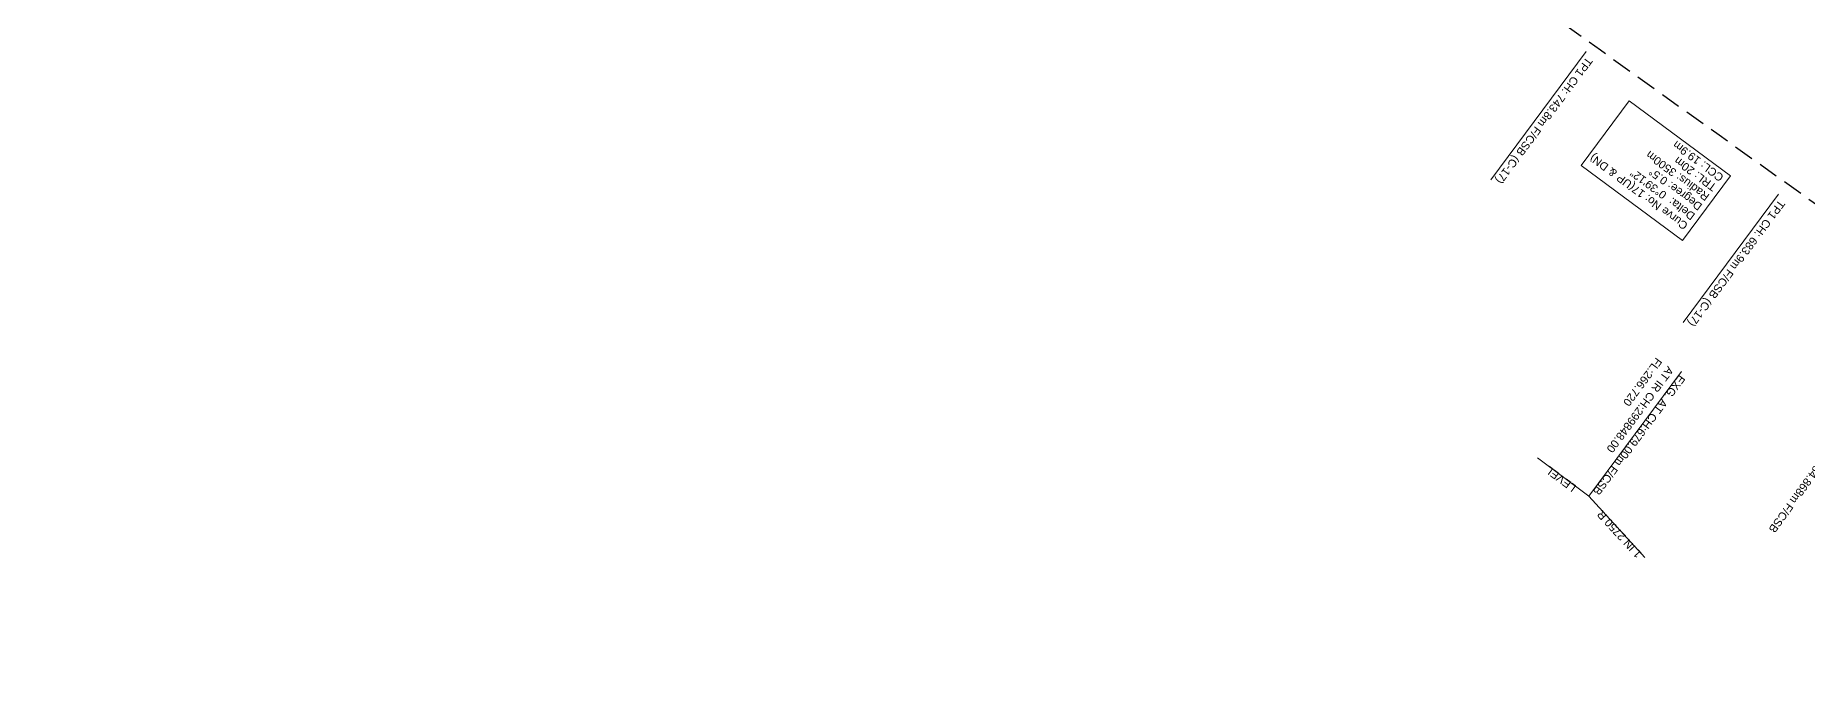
# Model space of a CAD drawing. Header units: metres. Extents: x 643874 to 646664, y 3378445 to 3380508.
# Drawn here: x 644457.3 to 644900.3, y 3379559.9 to 3379722.1 of the extents above; entities that cross this region are included whole.
import ezdxf

# ---------------------------------------------------------------- set-up
doc = ezdxf.new("R2010")
doc.units = ezdxf.units.M
doc.header["$MEASUREMENT"] = 0
doc.linetypes.add('CENTER', pattern=[2, 1.25, -0.25, 0.25, -0.25])
doc.linetypes.add('DASHED2', pattern=[0.375, 0.25, -0.125])
for name, color, linetype, lineweight in [('BRIDGE DETAILS PLAN', 7, 'Continuous', 0), ('EXG GRADES IN STATION', 7, 'Continuous', 0), ('Existing Railway Boundary', 36, 'CENTER', 0), ('Proposed Curve_Details', 10, 'Continuous', 0), ("SARAI BANJARA STN SRJ's", 251, 'Continuous', 0)]:
    doc.layers.add(name, color=color, linetype=linetype, lineweight=lineweight)
doc.styles.add('ARIAL', font='arial.ttf')
doc.styles.add('Style-Arial', font='arial.ttf')

msp = doc.modelspace()

# ---------------------------------------------------------------- linework, layer by layer
at = {"layer": 'EXG GRADES IN STATION', "color": 0, "linetype": 'Continuous', "lineweight": 20}
msp.add_line((644868.7779, 3379638.1453), (644845.6545, 3379606.9925), dxfattribs=at)
at = {"layer": 'EXG GRADES IN STATION', "color": 0, "linetype": 'Continuous', "lineweight": 0, "flags": 128}
for points in [[(644845.6615, 3379606.9875), (644845.6545, 3379606.9925), (644832.8153, 3379616.5185)], [(644859.6764, 3379591.6666), (644845.6545, 3379606.9925)]]:
    msp.add_lwpolyline(points, dxfattribs=at)
at = {"layer": 'Existing Railway Boundary', "color": 32, "linetype": 'DASHED2', "lineweight": 25, "ltscale": 20, "flags": 128}
msp.add_lwpolyline([(644232.5396, 3380177.8416), (644249.4258, 3380165.3983), (644621.007, 3379887.6965), (644676.9944, 3379845.4482), (644702.8645, 3379825.9912), (644738.6024, 3379799.4801), (644742.2817, 3379796.7418), (644771.2557, 3379773.8192), (644804.6479, 3379750.2058), (644834.554, 3379728.6172), (644848.5372, 3379718.5093), (644863.2911, 3379707.9396), (644878.1999, 3379697.2589), (644893.8111, 3379686.127), (644909.381, 3379675.0245), (644918.4816, 3379668.5863), (644935.1691, 3379656.7791), (644907.7997, 3379620.3367), (644936.8456, 3379598.666), (644961.4527, 3379618.4234), (645145.9779, 3379481.4776), (645154.4712, 3379493.1591), (645276.7247, 3379402.534), (645271.4125, 3379395.0606), (645469.1907, 3379254.0062), (645478.6859, 3379267.1096), (645498.5589, 3379252.3702), (645510.5872, 3379243.9988), (645510.5872, 3379243.9988), (645531.3517, 3379228.922), (645544.8911, 3379218.91), (645549.0311, 3379215.8257)], dxfattribs=at)
at = {"layer": 'Proposed Curve_Details', "color": 18, "true_color": 0x000000}
msp.add_lwpolyline([(644881.0271, 3379687.0136), (644855.6999, 3379705.8052), (644843.7097, 3379689.6449), (644869.0369, 3379670.8533)], close=True, dxfattribs=at)
at = {"layer": "SARAI BANJARA STN SRJ's", "color": 0, "lineweight": 20, "flags": 128}
for points in [[(644821.1366, 3379686.0735), (644844.9794, 3379718.1123)], [(644869.2418, 3379650.3818), (644893.0846, 3379682.4205)]]:
    msp.add_lwpolyline(points, dxfattribs=at)

# ---------------------------------------------------------------- texts
at = {"layer": 'BRIDGE DETAILS PLAN', "style": 'ARIAL'}
msp.add_text('CH:684.868m F/CSB', height=2, rotation=234.16407, dxfattribs=at).set_placement((644905.8429, 3379620.009))
at = {"layer": 'EXG GRADES IN STATION', "color": 0, "lineweight": 0, "insert": (644866.1904, 3379639.0274), "char_height": 2, "width": 45.741392, "attachment_point": 4, "rotation": 233.426366, "line_spacing_factor": 1.08, "style": 'ARIAL'}
msp.add_mtext('EXG. AT CH:679.00m F/CSB\\PAT IR CH:299848.00\\PFL:266.720', dxfattribs=at)
at = {"layer": 'EXG GRADES IN STATION', "color": 0, "lineweight": 13, "char_height": 2, "attachment_point": 7, "line_spacing_factor": 0.84, "style": 'ARIAL'}
for s, insert, rotation in [('LEVEL', (644842.694, 3379609.4668), 143.426366), ('1 IN 2750 R', (644859.0537, 3379592.6301), 132.455827)]:
    msp.add_mtext(s, dxfattribs=dict(at, insert=insert, rotation=rotation))
at = {"layer": 'Proposed Curve_Details', "color": 18, "lineweight": 0, "true_color": 0x000000, "insert": (644879.5673, 3379687.0727), "char_height": 2, "attachment_point": 7, "rotation": 143.426366, "line_spacing_factor": 0.9, "style": 'ARIAL'}
msp.add_mtext('Curve No: 17(UP & DN)\\PDelta:  0%%D39\'12"\\PDegree: 0.5%%D\\PRadius: 3500m\\PTRL: 20m \\PCCL: 19.9m', dxfattribs=at)
at = {"layer": "SARAI BANJARA STN SRJ's", "color": 0, "lineweight": 13, "char_height": 2, "width": 52.692121, "attachment_point": 4, "rotation": 233.426366, "line_spacing_factor": 0.648, "style": 'Style-Arial'}
for s, insert in [('\\A1;\\pxsm1;TP1 CH: 743.8m F/CSB (C-17)', (644845.6886, 3379716.4888)), ('\\A1;\\pxsm1;TP1 CH: 683.9m F/CSB (C-17)', (644893.7938, 3379680.7971))]:
    msp.add_mtext(s, dxfattribs=dict(at, insert=insert))

doc.saveas('drawing.dxf')
